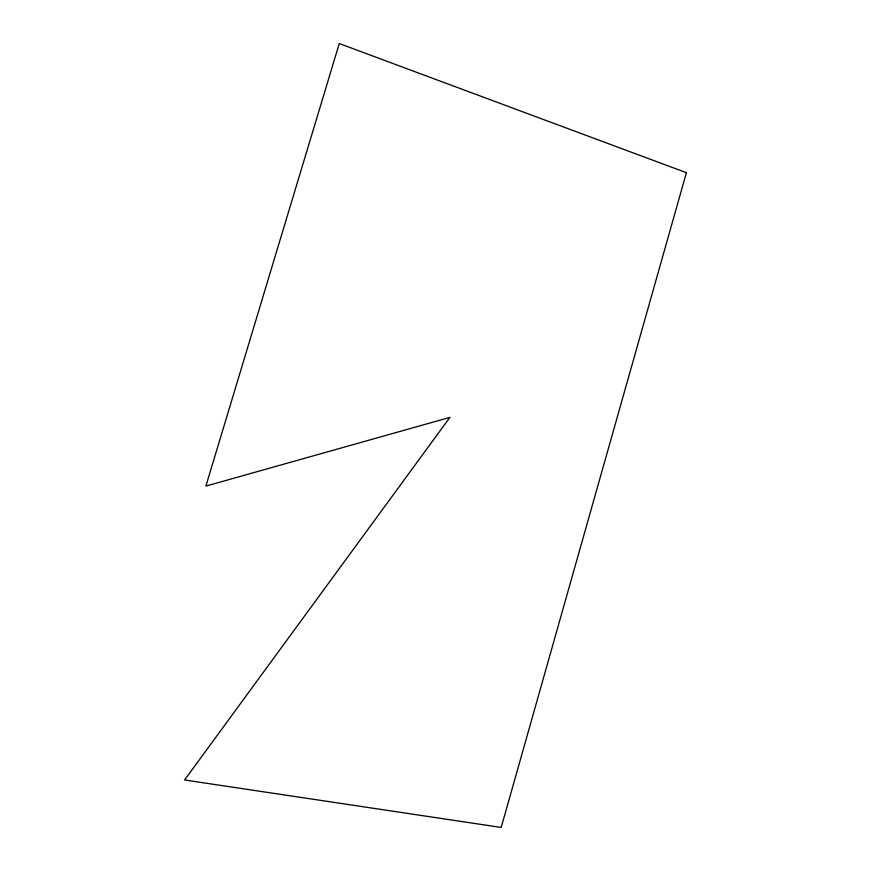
<?xml version="1.0" encoding="UTF-8"?>
<svg xmlns="http://www.w3.org/2000/svg" width="871" height="871" viewBox="0 0 871 871"><rect width="100%" height="100%" fill="white"/><g stroke="black" fill="none" stroke-linecap="round" stroke-linejoin="round"><path stroke-width="1.31" d="M686.413 172.687L501.195 827.45L184.587 779.981L449.904 417.383L205.894 486.094L339.265 43.55L686.413 172.687"/></g></svg>
